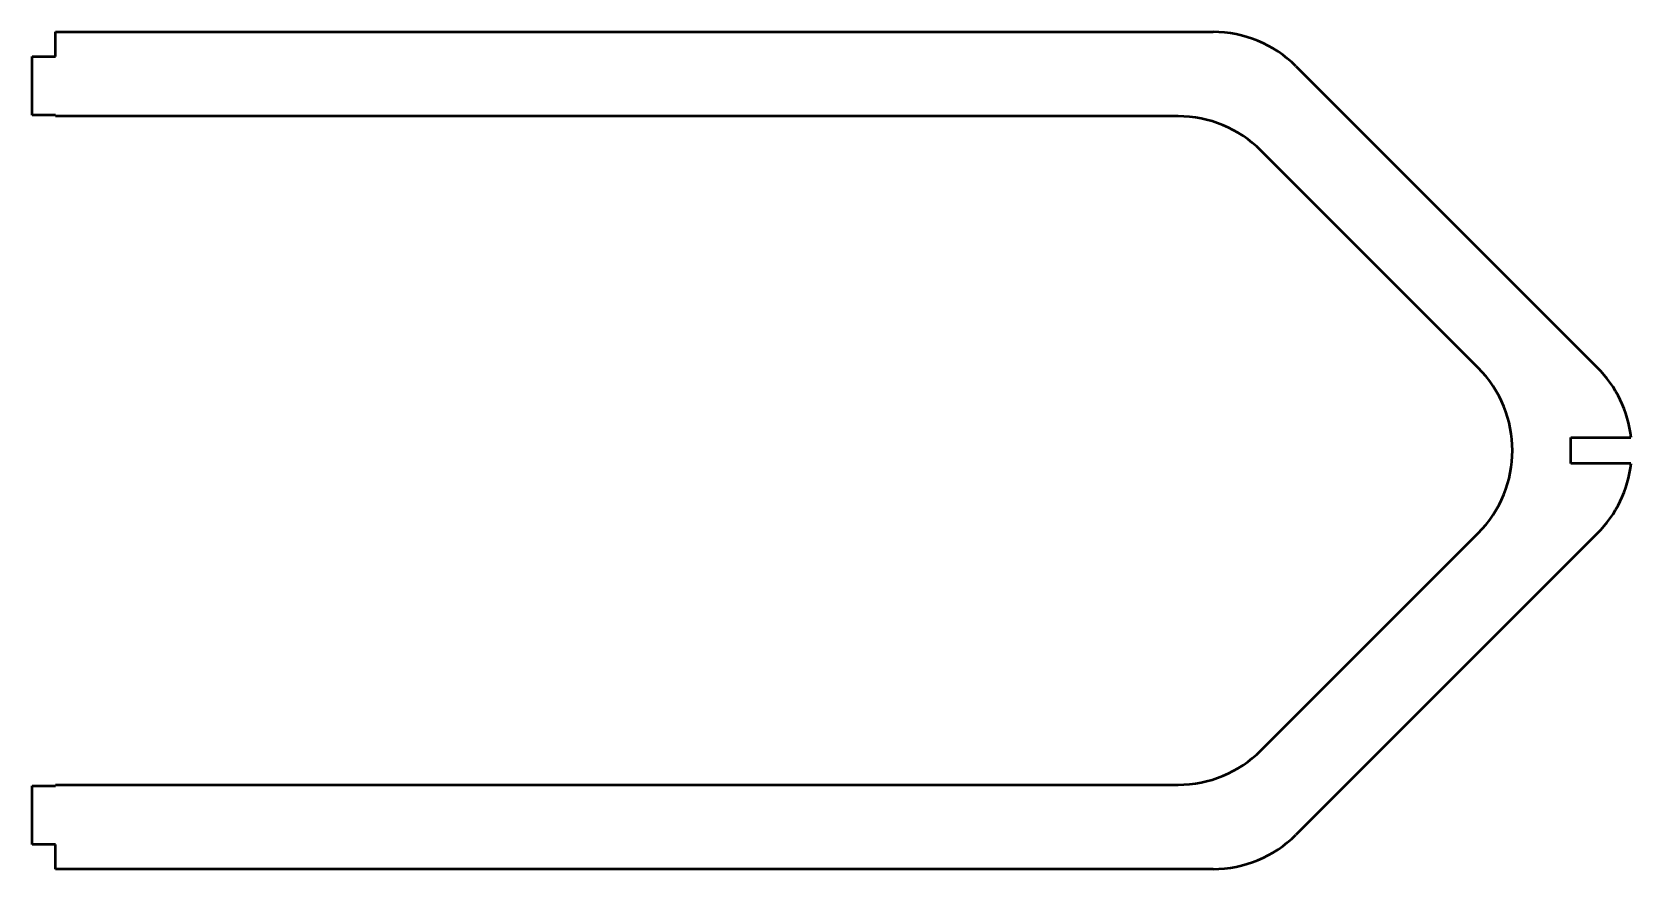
# Model space of a CAD drawing. Header units: millimetres. Extents: x 142 to 278, y 113 to 184.
import ezdxf

# ---------------------------------------------------------------- set-up
doc = ezdxf.new("R2010")
doc.units = ezdxf.units.MM
doc.layers.add('Visible (ISO)', color=7, linetype='Continuous', lineweight=50)

msp = doc.modelspace()

# ---------------------------------------------------------------- linework, layer by layer
at = {"layer": 'Visible (ISO)'}
for p, q in [((143.74, 184.25), (242.58, 184.25)), ((143.74, 182.15), (143.74, 184.25)), ((141.74, 182.15), (143.74, 182.15)), ((141.74, 177.15), (141.74, 182.15)), ((249.65, 181.32), (275.4, 155.57)), ((143.74, 177.15), (141.74, 177.15)), ((143.74, 177.05), (143.74, 177.15)), ((239.59, 177.05), (143.74, 177.05)), ((265.21, 155.57), (246.66, 174.12)), ((273.14, 149.6), (278.26, 149.6)), ((273.14, 147.4), (273.14, 149.6)), ((278.26, 147.4), (273.14, 147.4)), ((246.66, 122.88), (265.21, 141.43)), ((275.4, 141.43), (249.65, 115.68)), ((141.74, 119.85), (143.74, 119.85)), ((141.74, 114.85), (141.74, 119.85)), ((143.74, 119.95), (239.59, 119.95)), ((143.74, 119.85), (143.74, 119.95)), ((143.74, 114.85), (141.74, 114.85)), ((143.74, 112.75), (143.74, 114.85)), ((242.58, 112.75), (143.74, 112.75))]:
    msp.add_line(p, q, dxfattribs=at)
for centre, start, end in [((242.58, 174.25), 45, 90), ((239.59, 167.05), 45, 90), ((258.14, 148.5), 315, 45), ((268.33, 148.5), 6.3153, 45), ((268.33, 148.5), 315, 353.6847), ((239.59, 129.95), 270, 315), ((242.58, 122.75), 270, 315)]:
    msp.add_arc(centre, 10, start, end, dxfattribs=at)

doc.saveas('drawing.dxf')
